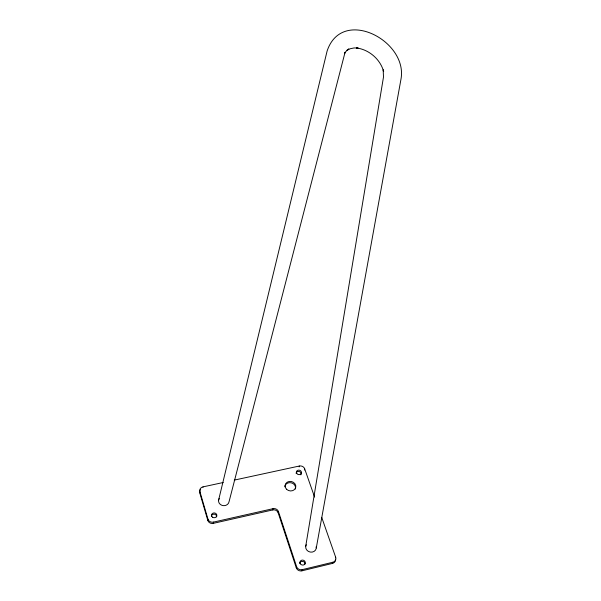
<?xml version="1.0" encoding="UTF-8"?>
<svg xmlns="http://www.w3.org/2000/svg" width="601" height="601" viewBox="0 0 601 601"><rect width="100%" height="100%" fill="white"/><g stroke="black" fill="none" stroke-linecap="round" stroke-linejoin="round"><path stroke-width="0.9" d="M335.471 559.148A4.485 4.057 21.5 0 1 332.473 563.415L301.89 570.83A4.515 4.124 18 0 1 296.278 567.817L278.165 512.803A4.395 3.922 12.1 0 0 272.726 509.933L213.272 523.358A4.455 3.997 4.2 0 1 207.818 520.436L199.75 492.843L199.885 491.573A4.402 3.884 3.6 0 1 203.04 486.87L223.219 482.505M202.988 487.298L203.04 486.87M207.818 520.436L207.976 519.196L199.885 491.573M213.272 523.358L213.438 522.119A4.462 4.004 4.2 0 1 207.976 519.196M305.676 546.534L383.498 76.988L383.168 69.806L383.656 71.594C380.335 59.274 369.067 49.582 356.446 47.937L358.091 47.99L354.012 47.96L350.263 48.726L347.002 50.259L348.82 48.951L346.236 51.123L344.448 53.669L345.049 52.257M316.284 547.954L400.965 79.257C408.237 40.763 341.946 6.228 327.094 51.077L218.561 500.25M272.726 509.933L272.989 508.686A4.402 3.929 12.1 0 1 278.436 511.564L296.594 566.645L296.278 567.817M278.165 512.803L278.436 511.564M299.148 466.879L299.351 466.023A4.29 3.719 13.9 0 1 304.669 468.788L314.593 497.087M304.361 470.057L304.669 468.788M301.89 570.83L302.22 569.658L332.849 562.243A4.492 4.057 21.4 0 0 335.666 557.225L321.723 517.423M332.473 563.415L332.849 562.243M335.538 557.615L335.666 557.225M345.057 52.31L229.056 501.67A5.296 4.703 5.8 0 1 222.122 505.403A5.296 4.703 5.8 0 1 219.222 498.529M213.438 522.119L272.989 508.686M234.225 480.124L299.351 466.023M302.22 569.658A4.523 4.132 18 0 1 296.594 566.645M284.814 486.765A5.401 4.748 13.3 0 1 291.132 482.783A5.401 4.748 13.3 0 1 295.331 489.011M299.636 563.438A2.704 2.464 18.1 0 1 301.507 561.349L303.55 561.619A2.704 2.464 18.1 0 1 304.985 564.069M296.09 473.348A2.569 2.239 13.8 0 1 299.336 471.537A2.569 2.239 13.8 0 1 300.898 474.843M211.372 516.244A2.667 2.389 4.5 0 1 214.324 514.193A2.667 2.389 4.5 0 1 216.66 516.883M199.75 492.843A4.395 3.884 3.6 0 1 199.84 490.626M200.005 490.251A4.395 3.884 3.6 0 1 200.464 489.567M316.216 546.67A5.371 4.846 18.2 0 1 310.184 552.056A5.371 4.846 18.2 0 1 306.255 544.739M286.594 489.297A5.417 4.748 13.3 0 0 295.639 487.757A5.417 4.748 13.3 0 0 289.156 481.469A5.417 4.748 13.3 0 0 286.594 489.297M300.372 563.806A2.704 2.472 18 0 0 305.015 563.851A2.704 2.472 18 0 0 302.513 560.087A2.704 2.472 18 0 0 300.372 563.806M296.781 473.483A2.577 2.239 13.8 0 0 301.206 473.565A2.577 2.239 13.8 0 0 298.832 470.132A2.577 2.239 13.8 0 0 296.781 473.483M212.589 517.221A2.674 2.389 4.5 0 0 216.833 515.643A2.674 2.389 4.5 0 0 213.122 513.111A2.674 2.389 4.5 0 0 212.589 517.221"/></g></svg>
